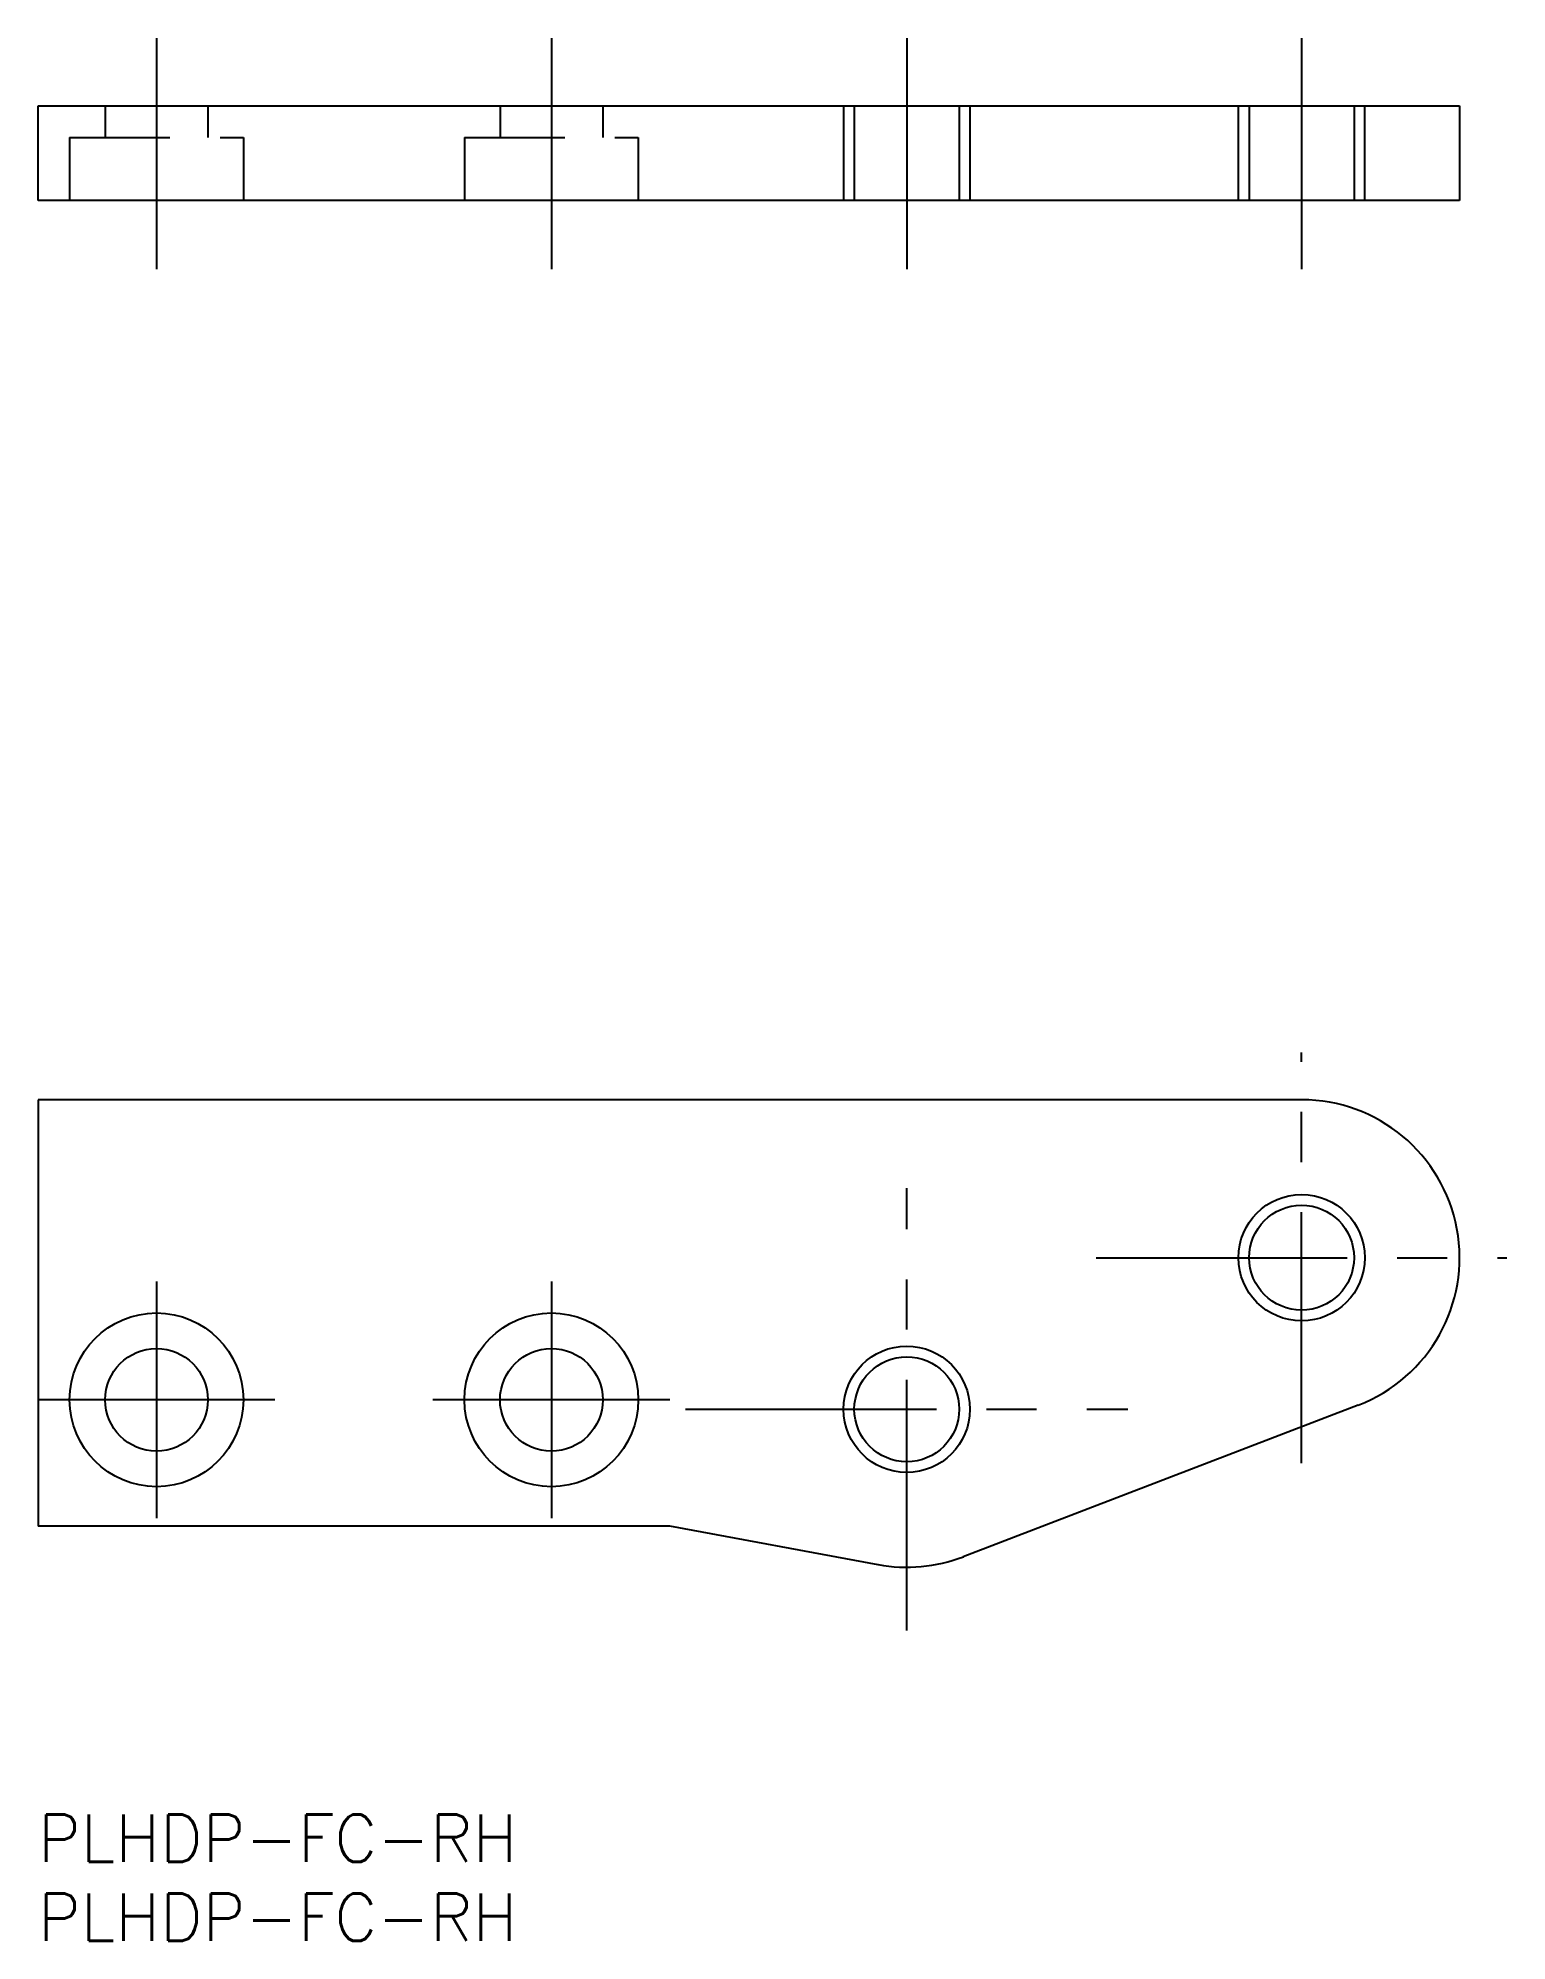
# Model space of a CAD drawing. Extents: x 0 to 93, y -8 to 112.
import ezdxf

# ---------------------------------------------------------------- set-up
doc = ezdxf.new("R2010")
doc.units = 0
doc.header["$LTSCALE"] = 0.5
doc.linetypes.add('CENTER', pattern=[50.8, 31.75, -6.35, 6.35, -6.35])
doc.linetypes.add('DASHED', pattern=[19.05, 12.7, -6.35])
doc.layers.get('0').update_dxf_attribs({"linetype": 'CONTINUOUS'})
doc.layers.add('CENTER', color=1, linetype='CENTER')
doc.styles.get("Standard").update_dxf_attribs({"font": 'txt.shx', "height": 3, "bigfont": 'bigfont.shx'})

# ---------------------------------------------------------------- blocks, each defined once
blk = doc.blocks.new('*U22')
at = {"color": 7, "linetype": 'CONTINUOUS'}
blk.add_text('PLHDP-FC-RH', height=3, dxfattribs=at).set_placement((0, -3))
blk = doc.blocks.new('*U23')
at = {"color": 7, "linetype": 'CONTINUOUS'}
blk.add_text('PLHDP-FC-RH', height=3, dxfattribs=at).set_placement((0, -8))

msp = doc.modelspace()

# ---------------------------------------------------------------- linework, layer by layer
at = {"color": 7, "linetype": 'CONTINUOUS'}
for p, q in [((0, 108.19), (90, 108.19)), ((0, 102.19), (0, 108.19)), ((90, 108.19), (90, 102.19)), ((90, 102.19), (0, 102.19)), ((80, 45.26), (0, 45.26)), ((0, 45.26), (0, 18.26)), ((83.58, 25.92), (58.58, 16.32)), ((40, 18.26), (0, 18.26)), ((53.18, 15.82), (40, 18.26))]:
    msp.add_line(p, q, dxfattribs=at)
at = {"color": 3, "linetype": 'DASHED'}
for p, q in [((4.25, 108.19), (4.25, 106.19)), ((10.75, 108.19), (10.75, 106.19)), ((29.25, 108.19), (29.25, 106.19)), ((35.75, 108.19), (35.75, 106.19)), ((51, 108.19), (51, 102.19)), ((51.68, 108.19), (51.68, 102.19)), ((58.32, 108.19), (58.32, 102.19)), ((59, 108.19), (59, 102.19)), ((75.98, 108.19), (75.98, 102.19)), ((76.68, 108.19), (76.68, 102.19)), ((83.32, 108.19), (83.32, 102.19)), ((83.98, 108.19), (83.98, 102.19)), ((2, 106.19), (2, 102.19)), ((2, 106.19), (13, 106.19)), ((13, 106.19), (13, 102.19)), ((27, 106.19), (27, 102.19)), ((27, 106.19), (38, 106.19)), ((38, 106.19), (38, 102.19))]:
    msp.add_line(p, q, dxfattribs=at)
at = {"color": 3, "linetype": 'CONTINUOUS'}
for centre in [(80, 35.26), (55, 25.66)]:
    msp.add_circle(centre, 4, dxfattribs=at)
at = {"color": 7, "linetype": 'CONTINUOUS'}
for centre, radius in [((80, 35.26), 3.32), ((7.5, 26.26), 5.5), ((32.5, 26.26), 5.5), ((7.5, 26.26), 3.25), ((32.5, 26.26), 3.25), ((55, 25.66), 3.32)]:
    msp.add_circle(centre, radius, dxfattribs=at)
for centre, start, end in [((80, 35.26), 291.0068, 90), ((55, 25.66), 259.5411, 291.0068)]:
    msp.add_arc(centre, 10, start, end, dxfattribs=at)
at = {"layer": 'CENTER', "color": 1, "linetype": 'CENTER'}
for p, q in [((7.5, 112.48), (7.5, 97.84)), ((32.5, 112.48), (32.5, 97.84)), ((55, 112.48), (55, 97.84)), ((80, 112.48), (80, 97.84)), ((80, 22.26), (80, 48.26)), ((55, 11.66), (55, 39.66)), ((67, 35.26), (93, 35.26)), ((7.5, 33.76), (7.5, 18.76)), ((32.5, 33.76), (32.5, 18.76)), ((15, 26.26), (0, 26.26)), ((40, 26.26), (25, 26.26)), ((41, 25.66), (69, 25.66))]:
    msp.add_line(p, q, dxfattribs=at)

# ---------------------------------------------------------------- block references
at = {"color": 7, "linetype": 'CONTINUOUS'}
for name in ['*U22', '*U23']:
    msp.add_blockref(name, (0, 0), dxfattribs=at)

doc.saveas('drawing.dxf')
